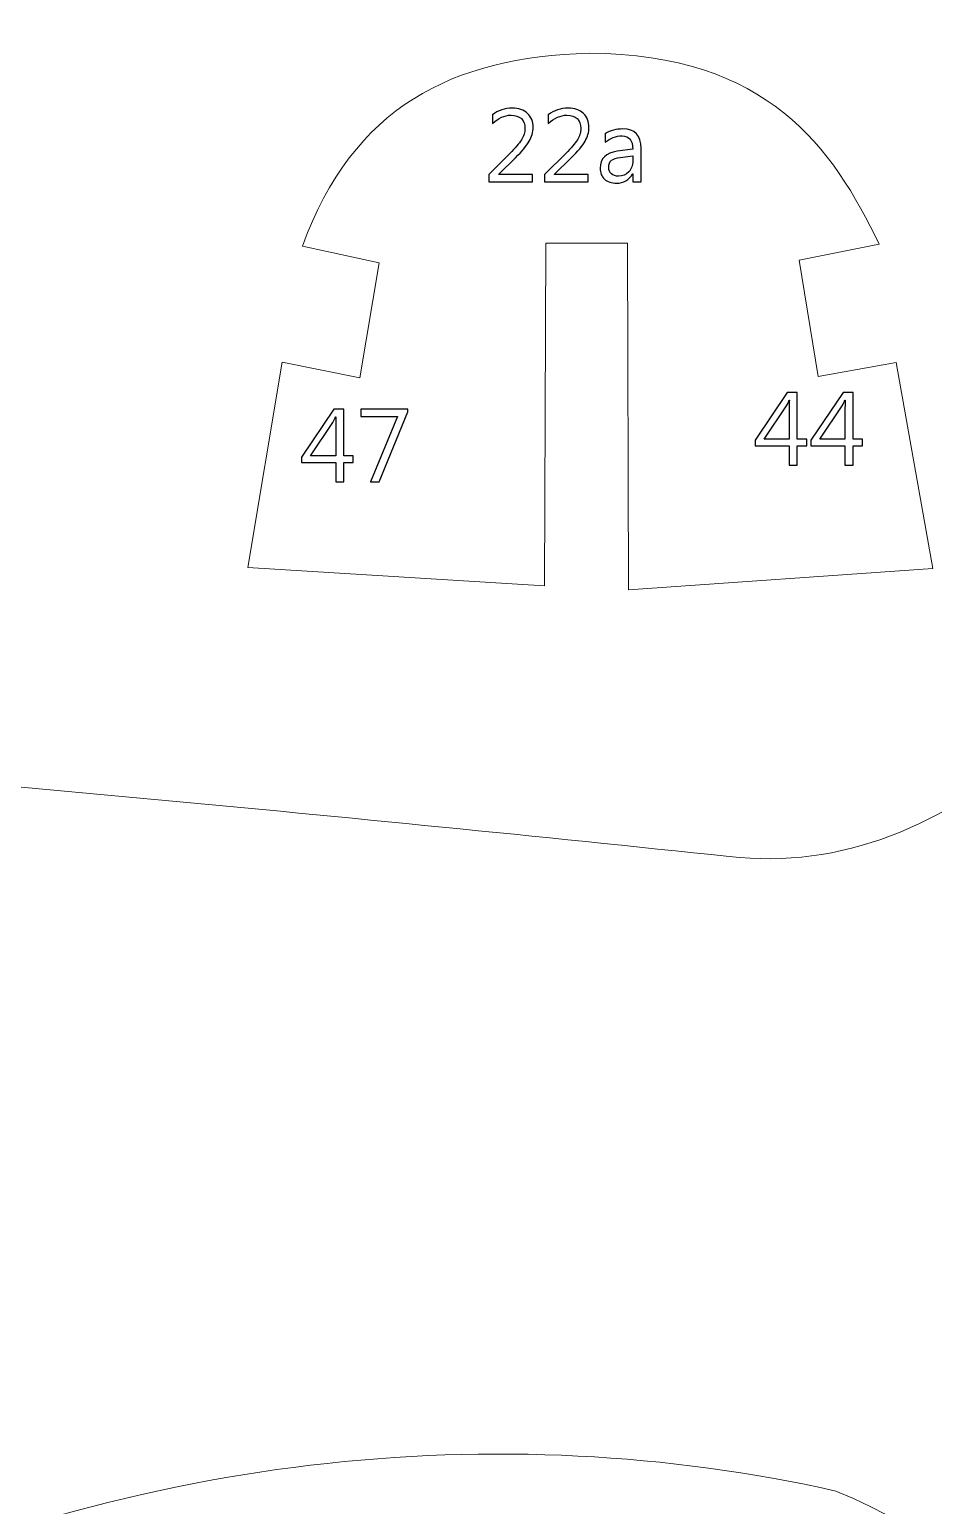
# Model space of a CAD drawing. Header units: centimetres. Extents: x -370 to 378, y -504 to 433.
# Drawn here: x -233.1 to -162.7, y 211 to 325.8 of the extents above; entities that cross this region are included whole.
import ezdxf

# ---------------------------------------------------------------- set-up
doc = ezdxf.new("R2010")
doc.units = ezdxf.units.CM
doc.header["$MEASUREMENT"] = 0
doc.layers.add('Camada 1', color=7, linetype='Continuous')
doc.layers.add('Camada 2', color=20, linetype='Continuous')

msp = doc.modelspace()

# ---------------------------------------------------------------- linework, layer by layer
at = {"layer": 'Camada 1', "lineweight": 9}
for points, knots in [([(216.72, 265.25), (216.72, 265.25), (230.12, 265.32), (230.12, 265.32), (230.12, 265.32), (230.12, 265.32), (230.1, 244.77), (230.1, 244.77), (230.1, 244.77), (230.1, 244.77), (236.36, 244.77), (236.36, 244.77), (236.36, 244.77), (236.36, 244.77), (236.37, 265.18), (236.37, 265.18), (236.37, 265.18), (236.37, 265.18), (256.21, 265.18), (256.21, 265.18), (256.21, 265.18), (256.21, 265.18), (256.21, 244.77), (256.21, 244.77), (256.21, 244.77), (256.21, 244.77), (262.44, 244.77), (262.44, 244.77), (262.44, 244.77), (262.44, 244.77), (262.45, 265.21), (262.45, 265.21), (262.45, 265.21), (262.45, 265.21), (282.35, 265.2), (282.35, 265.2), (282.35, 265.2), (282.35, 265.2), (282.3, 244.78), (282.3, 244.78), (282.3, 244.78), (282.3, 244.78), (288.63, 244.77), (288.63, 244.77), (288.63, 244.77), (288.63, 244.77), (288.65, 265.26), (288.65, 265.26), (288.65, 265.26), (288.65, 265.26), (308.48, 265.28), (308.48, 265.28), (308.48, 265.28), (308.48, 265.28), (308.48, 244.77), (308.48, 244.77), (308.48, 244.77), (308.48, 244.77), (314.69, 244.77), (314.69, 244.77), (314.69, 244.77), (314.69, 244.77), (314.79, 265.25), (314.79, 265.25), (314.79, 265.25), (314.79, 265.25), (334.83, 265.21), (334.83, 265.21), (334.83, 265.21), (334.83, 265.21), (334.89, 244.77), (334.89, 244.77), (334.89, 244.77), (334.89, 244.77), (341.06, 244.77), (341.06, 244.77), (341.06, 244.77), (341.06, 244.77), (341.09, 265.21), (341.09, 265.21), (341.09, 265.21), (341.09, 265.21), (366.92, 265.22), (366.92, 265.22), (366.92, 265.22), (366.92, 265.22), (366.97, 256.87), (366.97, 256.87), (366.97, 256.87), (366.97, 256.87), (360.75, 256.87), (360.75, 256.87), (360.75, 256.87), (360.75, 256.87), (360.75, 232.29), (360.75, 232.29), (360.75, 232.29), (360.75, 232.29), (366.96, 232.3), (366.96, 232.3), (366.96, 232.3), (366.96, 232.3), (366.96, 224.01), (366.96, 224.01), (366.96, 224.01), (366.96, 224.01), (210.2, 224.01), (210.2, 224.01), (210.2, 224.01), (210.2, 224.01), (210.19, 236.57), (210.19, 236.57), (210.19, 236.57), (210.19, 236.57), (189.14, 236.57), (189.14, 236.57), (189.14, 236.57), (185.92, 236.5), (184.44, 233.06), (184.41, 226.83), (184.41, 226.83), (184.67, 216.63), (178.68, 212.36), (173.82, 212.9), (173.82, 212.9), (173.82, 212.9), (176.7, 236.15), (176.7, 236.15), (176.7, 236.15), (176.7, 236.15), (170.54, 236.79), (170.54, 236.79), (170.54, 236.79), (170.54, 236.79), (168.49, 221.6), (168.49, 221.6), (168.49, 221.6), (168.49, 221.6), (4.29, 221.42), (4.29, 221.42), (4.29, 221.42), (4.29, 221.42), (4.29, 209.38), (4.29, 209.38), (4.29, 209.38), (4.29, 209.38), (-1.97, 209.37), (-1.97, 209.37), (-1.97, 209.37), (-1.97, 209.37), (-2.24, 168.07), (-2.24, 168.07), (-2.24, 168.07), (-2.24, 168.07), (-66.59, 160.86), (-66.59, 160.86), (-66.59, 160.86), (-66.59, 160.86), (-120.1, 160.89), (-120.1, 160.89), (-120.1, 160.89), (-122.91, 159.85), (-124.08, 157.5), (-123.29, 153.57), (-123.29, 153.57), (-123.29, 153.57), (-121.42, 147.7), (-121.42, 147.7), (-121.42, 147.7), (-119.66, 142.22), (-119.16, 139.07), (-123.56, 137.25), (-123.56, 137.25), (-123.56, 137.25), (-131.46, 134.3), (-131.46, 134.3), (-131.46, 134.3), (-142.33, 129.37), (-143.93, 118.84), (-139.19, 104.49), (-139.19, 104.49), (-136.72, 96.59), (-139.7, 91.08), (-144.31, 92.77), (-144.31, 92.77), (-144.31, 92.77), (-196.02, 110.18), (-196.02, 110.18), (-196.02, 110.18), (-194.83, 114.68), (-193.39, 119.17), (-191.72, 123.67), (-191.72, 123.67), (-191.72, 123.67), (-176.99, 117.36), (-176.99, 117.36), (-176.99, 117.36), (-176.99, 117.36), (-174.94, 123.3), (-174.94, 123.3), (-174.94, 123.3), (-174.94, 123.3), (-189.72, 129.6), (-189.72, 129.6), (-189.72, 129.6), (-187.47, 134.47), (-185.1, 139.22), (-182.61, 143.84), (-182.61, 143.84), (-182.61, 143.84), (-167.89, 135.79), (-167.89, 135.79), (-167.89, 135.79), (-167.89, 135.79), (-164.64, 141.09), (-164.64, 141.09), (-164.64, 141.09), (-164.64, 141.09), (-179.18, 149.21), (-179.18, 149.21), (-179.18, 149.21), (-176.8, 153.4), (-174.32, 157.38), (-171.69, 161.08), (-171.69, 161.08), (-171.69, 161.08), (-158.22, 152.02), (-158.22, 152.02), (-158.22, 152.02), (-158.22, 152.02), (-154.85, 157.14), (-154.85, 157.14), (-154.85, 157.14), (-154.85, 157.14), (-168.14, 166.2), (-168.14, 166.2), (-168.14, 166.2), (-165.27, 169.95), (-162.56, 173.78), (-160.03, 177.69), (-160.03, 177.69), (-160.03, 177.69), (-146.12, 169.01), (-146.12, 169.01), (-146.12, 169.01), (-146.12, 169.01), (-143.44, 174.44), (-143.44, 174.44), (-143.44, 174.44), (-143.44, 174.44), (-157.04, 183.25), (-157.04, 183.25), (-157.04, 183.25), (-151.69, 195.77), (-155.4, 206.05), (-170.3, 212.16), (-170.3, 212.16), (-196.33, 218.03), (-225.84, 215.09), (-252.77, 201.8), (-252.77, 201.8), (-272.12, 191.19), (-291.08, 177.8), (-311.37, 166), (-311.37, 166), (-321.66, 159.34), (-331.85, 153.37), (-342.74, 148.57), (-342.74, 148.57), (-346.86, 147.22), (-349.73, 146.71), (-351.28, 147.57), (-351.28, 147.57), (-360.97, 156.27), (-365.92, 177.16), (-365.13, 212.75), (-365.13, 212.75), (-363.04, 242.96), (-358.03, 262.69), (-349.49, 269.76), (-349.49, 269.76), (-341.69, 272.71), (-312.34, 273.16), (-268.24, 269.82), (-268.24, 269.82), (-238.22, 267.47), (-208.36, 264.64), (-178.6, 261.52), (-178.6, 261.52), (-161.15, 259.51), (-146.66, 274.84), (-133.66, 298.46), (-133.66, 298.46), (-137.93, 299.19), (-140.95, 302.51), (-141.33, 309.22), (-141.33, 309.22), (-141.25, 317.16), (-137.79, 321.12), (-131.21, 321.7), (-131.21, 321.7), (-128.46, 321.72), (-125.72, 321.69), (-122.98, 321.38), (-122.98, 321.38), (-119.25, 320.93), (-117.52, 322.57), (-117.64, 327.13), (-117.64, 327.13), (-117.64, 327.13), (-117.58, 336.15), (-117.58, 336.15), (-117.58, 336.15), (-117.58, 336.15), (-110.78, 336.15), (-110.78, 336.15), (-110.78, 336.15), (-110.78, 336.15), (-110.77, 349.14), (-110.77, 349.14), (-110.77, 349.14), (-110.77, 349.14), (-99.34, 349.13), (-99.34, 349.13), (-99.34, 349.13), (-99.34, 349.13), (-88.15, 362.88), (-88.15, 362.88), (-88.15, 362.88), (-88.15, 362.88), (-34.12, 362.87), (-34.12, 362.87), (-34.12, 362.87), (-34.12, 362.87), (-34.11, 340.51), (-34.11, 340.51), (-34.11, 340.51), (-34.11, 340.51), (-27.6, 340.51), (-27.6, 340.51), (-27.6, 340.51), (-27.6, 340.51), (-27.69, 325.72), (-27.69, 325.72), (-27.69, 325.72), (-27.87, 322.53), (-30.05, 321.13), (-33.36, 320.6), (-33.36, 320.6), (-33.36, 320.6), (-44.15, 320.59), (-44.15, 320.59), (-44.15, 320.59), (-44.15, 320.59), (-44.15, 311.19), (-44.15, 311.19), (-44.15, 311.19), (-44.15, 311.19), (-32.85, 311.19), (-32.85, 311.19), (-32.85, 311.19), (-18.57, 310.63), (-10.26, 308.44), (-6.27, 303.59), (-6.27, 303.59), (-3.71, 300.56), (-2.15, 297.2), (-2.03, 293.35), (-2.03, 293.35), (-2.03, 293.35), (-1.9, 274.86), (-1.9, 274.86), (-1.9, 274.86), (-1.9, 274.86), (4.41, 274.86), (4.41, 274.86), (4.41, 274.86), (4.41, 274.86), (4.43, 260.31), (4.43, 260.31), (4.43, 260.31), (4.43, 260.31), (175.04, 260.3), (175.04, 260.3), (175.04, 260.3), (175.04, 260.3), (175.02, 268.36), (175.02, 268.36), (175.02, 268.36), (179.18, 281.41), (183.27, 295.03), (187.51, 307.5), (187.51, 307.5), (189.37, 313.03), (192.54, 316.08), (197.01, 315.93), (197.01, 315.93), (202.87, 315.37), (206.19, 311.72), (207.98, 306.1), (207.98, 306.1), (211.36, 293.08), (213.79, 278.85), (216.72, 265.25)], [0, 0, 0, 0, 0.009804, 0.009804, 0.009804, 0.009804, 0.019608, 0.019608, 0.019608, 0.019608, 0.029412, 0.029412, 0.029412, 0.029412, 0.039216, 0.039216, 0.039216, 0.039216, 0.04902, 0.04902, 0.04902, 0.04902, 0.058824, 0.058824, 0.058824, 0.058824, 0.068627, 0.068627, 0.068627, 0.068627, 0.078431, 0.078431, 0.078431, 0.078431, 0.088235, 0.088235, 0.088235, 0.088235, 0.098039, 0.098039, 0.098039, 0.098039, 0.107843, 0.107843, 0.107843, 0.107843, 0.117647, 0.117647, 0.117647, 0.117647, 0.127451, 0.127451, 0.127451, 0.127451, 0.137255, 0.137255, 0.137255, 0.137255, 0.147059, 0.147059, 0.147059, 0.147059, 0.156863, 0.156863, 0.156863, 0.156863, 0.166667, 0.166667, 0.166667, 0.166667, 0.176471, 0.176471, 0.176471, 0.176471, 0.186275, 0.186275, 0.186275, 0.186275, 0.196078, 0.196078, 0.196078, 0.196078, 0.205882, 0.205882, 0.205882, 0.205882, 0.215686, 0.215686, 0.215686, 0.215686, 0.22549, 0.22549, 0.22549, 0.22549, 0.235294, 0.235294, 0.235294, 0.235294, 0.245098, 0.245098, 0.245098, 0.245098, 0.254902, 0.254902, 0.254902, 0.254902, 0.264706, 0.264706, 0.264706, 0.264706, 0.27451, 0.27451, 0.27451, 0.27451, 0.284314, 0.284314, 0.284314, 0.284314, 0.294118, 0.294118, 0.294118, 0.294118, 0.303922, 0.303922, 0.303922, 0.303922, 0.313725, 0.313725, 0.313725, 0.313726, 0.323529, 0.323529, 0.323529, 0.323529, 0.333333, 0.333333, 0.333333, 0.333333, 0.343137, 0.343137, 0.343137, 0.343137, 0.352941, 0.352941, 0.352941, 0.352941, 0.362745, 0.362745, 0.362745, 0.362745, 0.372549, 0.372549, 0.372549, 0.372549, 0.382353, 0.382353, 0.382353, 0.382353, 0.392157, 0.392157, 0.392157, 0.392157, 0.401961, 0.401961, 0.401961, 0.401961, 0.411765, 0.411765, 0.411765, 0.411765, 0.421569, 0.421569, 0.421569, 0.421569, 0.431373, 0.431373, 0.431373, 0.431373, 0.441176, 0.441176, 0.441176, 0.441176, 0.45098, 0.45098, 0.45098, 0.45098, 0.460784, 0.460784, 0.460784, 0.460784, 0.470588, 0.470588, 0.470588, 0.470588, 0.480392, 0.480392, 0.480392, 0.480392, 0.490196, 0.490196, 0.490196, 0.490196, 0.5, 0.5, 0.5, 0.5, 0.509804, 0.509804, 0.509804, 0.509804, 0.519608, 0.519608, 0.519608, 0.519608, 0.529412, 0.529412, 0.529412, 0.529412, 0.539216, 0.539216, 0.539216, 0.539216, 0.54902, 0.54902, 0.54902, 0.54902, 0.558824, 0.558824, 0.558824, 0.558824, 0.568627, 0.568627, 0.568627, 0.568627, 0.578431, 0.578431, 0.578431, 0.578431, 0.588235, 0.588235, 0.588235, 0.588235, 0.598039, 0.598039, 0.598039, 0.598039, 0.607843, 0.607843, 0.607843, 0.607843, 0.617647, 0.617647, 0.617647, 0.617647, 0.627451, 0.627451, 0.627451, 0.627451, 0.637255, 0.637255, 0.637255, 0.637255, 0.647059, 0.647059, 0.647059, 0.647059, 0.656863, 0.656863, 0.656863, 0.656863, 0.666667, 0.666667, 0.666667, 0.666667, 0.676471, 0.676471, 0.676471, 0.676471, 0.686275, 0.686275, 0.686275, 0.686275, 0.696078, 0.696078, 0.696078, 0.696078, 0.705882, 0.705882, 0.705882, 0.705882, 0.715686, 0.715686, 0.715686, 0.715686, 0.72549, 0.72549, 0.72549, 0.72549, 0.735294, 0.735294, 0.735294, 0.735294, 0.745098, 0.745098, 0.745098, 0.745098, 0.754902, 0.754902, 0.754902, 0.754902, 0.764706, 0.764706, 0.764706, 0.764706, 0.77451, 0.77451, 0.77451, 0.77451, 0.784314, 0.784314, 0.784314, 0.784314, 0.794118, 0.794118, 0.794118, 0.794118, 0.803922, 0.803922, 0.803922, 0.803922, 0.813725, 0.813725, 0.813725, 0.813726, 0.823529, 0.823529, 0.823529, 0.823529, 0.833333, 0.833333, 0.833333, 0.833333, 0.843137, 0.843137, 0.843137, 0.843137, 0.852941, 0.852941, 0.852941, 0.852941, 0.862745, 0.862745, 0.862745, 0.862745, 0.872549, 0.872549, 0.872549, 0.872549, 0.882353, 0.882353, 0.882353, 0.882353, 0.892157, 0.892157, 0.892157, 0.892157, 0.901961, 0.901961, 0.901961, 0.901961, 0.911765, 0.911765, 0.911765, 0.911765, 0.921569, 0.921569, 0.921569, 0.921569, 0.931373, 0.931373, 0.931373, 0.931373, 0.941176, 0.941176, 0.941176, 0.941176, 0.95098, 0.95098, 0.95098, 0.95098, 0.960784, 0.960784, 0.960784, 0.960784, 0.970588, 0.970588, 0.970588, 0.970588, 0.980392, 0.980392, 0.980392, 0.980392, 1, 1, 1, 1]), ([(-211.82, 308.99), (-211.82, 308.99), (-205.84, 307.69), (-205.84, 307.69), (-205.84, 307.69), (-205.84, 307.69), (-207.36, 298.76), (-207.36, 298.76), (-207.36, 298.76), (-207.36, 298.76), (-213.39, 299.96), (-213.39, 299.96), (-213.39, 299.96), (-213.39, 299.96), (-216.08, 283.99), (-216.08, 283.99), (-216.08, 283.99), (-216.08, 283.99), (-192.99, 282.56), (-192.99, 282.56), (-192.99, 282.56), (-192.99, 282.56), (-192.88, 309.22), (-192.88, 309.22), (-192.88, 309.22), (-192.88, 309.22), (-186.51, 309.22), (-186.51, 309.22), (-186.51, 309.22), (-186.51, 309.22), (-186.45, 282.27), (-186.45, 282.27), (-186.45, 282.27), (-186.45, 282.27), (-162.76, 283.93), (-162.76, 283.93), (-162.76, 283.93), (-162.76, 283.93), (-165.61, 299.94), (-165.61, 299.94), (-165.61, 299.94), (-165.61, 299.94), (-171.68, 298.85), (-171.68, 298.85), (-171.68, 298.85), (-171.68, 298.85), (-173.16, 307.9), (-173.16, 307.9), (-173.16, 307.9), (-173.16, 307.9), (-166.93, 309.15), (-166.93, 309.15), (-166.93, 309.15), (-170.57, 316.68), (-175.57, 323.92), (-189.51, 324), (-189.51, 324), (-200.21, 323.7), (-207.87, 319.8), (-211.82, 308.99)], [0, 0, 0, 0, 0.0625, 0.0625, 0.0625, 0.0625, 0.125, 0.125, 0.125, 0.125, 0.1875, 0.1875, 0.1875, 0.1875, 0.25, 0.25, 0.25, 0.25, 0.3125, 0.3125, 0.3125, 0.3125, 0.375, 0.375, 0.375, 0.375, 0.4375, 0.4375, 0.4375, 0.4375, 0.5, 0.5, 0.5, 0.5, 0.5625, 0.5625, 0.5625, 0.5625, 0.625, 0.625, 0.625, 0.625, 0.6875, 0.6875, 0.6875, 0.6875, 0.75, 0.75, 0.75, 0.75, 0.8125, 0.8125, 0.8125, 0.8125, 0.875, 0.875, 0.875, 0.875, 1, 1, 1, 1])]:
    msp.add_open_spline(points, degree=3, knots=knots, dxfattribs=at)
at = {"layer": 'Camada 2'}
for points, knots in [([(-193.91, 313.99), (-193.91, 313.99), (-197.32, 313.99), (-197.32, 313.99), (-197.32, 313.99), (-197.32, 313.99), (-197.32, 314.56), (-197.32, 314.56), (-197.32, 314.56), (-197.32, 314.56), (-195.67, 316.21), (-195.67, 316.21), (-195.67, 316.21), (-195.25, 316.63), (-194.95, 316.98), (-194.77, 317.26), (-194.77, 317.26), (-194.59, 317.54), (-194.5, 317.84), (-194.5, 318.16), (-194.5, 318.16), (-194.5, 318.48), (-194.59, 318.73), (-194.78, 318.91), (-194.78, 318.91), (-194.97, 319.09), (-195.23, 319.18), (-195.58, 319.18), (-195.58, 319.18), (-196.08, 319.18), (-196.56, 318.96), (-197.02, 318.53), (-197.02, 318.53), (-197.02, 318.53), (-197.02, 319.21), (-197.02, 319.21), (-197.02, 319.21), (-196.58, 319.56), (-196.07, 319.73), (-195.49, 319.73), (-195.49, 319.73), (-194.98, 319.73), (-194.59, 319.59), (-194.3, 319.32), (-194.3, 319.32), (-194.01, 319.05), (-193.86, 318.68), (-193.86, 318.22), (-193.86, 318.22), (-193.86, 317.86), (-193.96, 317.5), (-194.16, 317.16), (-194.16, 317.16), (-194.36, 316.81), (-194.72, 316.38), (-195.24, 315.87), (-195.24, 315.87), (-195.24, 315.87), (-196.54, 314.58), (-196.54, 314.58), (-196.54, 314.58), (-196.54, 314.58), (-196.54, 314.57), (-196.54, 314.57), (-196.54, 314.57), (-196.54, 314.57), (-193.91, 314.57), (-193.91, 314.57), (-193.91, 314.57), (-193.91, 314.57), (-193.91, 313.99), (-193.91, 313.99)], [0, 0, 0, 0, 0.052632, 0.052632, 0.052632, 0.052632, 0.105263, 0.105263, 0.105263, 0.105263, 0.157895, 0.157895, 0.157895, 0.157895, 0.210526, 0.210526, 0.210526, 0.210526, 0.263158, 0.263158, 0.263158, 0.263158, 0.315789, 0.315789, 0.315789, 0.315789, 0.368421, 0.368421, 0.368421, 0.368421, 0.421053, 0.421053, 0.421053, 0.421053, 0.473684, 0.473684, 0.473684, 0.473684, 0.526316, 0.526316, 0.526316, 0.526316, 0.578947, 0.578947, 0.578947, 0.578947, 0.631579, 0.631579, 0.631579, 0.631579, 0.684211, 0.684211, 0.684211, 0.684211, 0.736842, 0.736842, 0.736842, 0.736842, 0.789474, 0.789474, 0.789474, 0.789474, 0.842105, 0.842105, 0.842105, 0.842105, 0.894737, 0.894737, 0.894737, 0.894737, 1, 1, 1, 1]), ([(-189.57, 313.99), (-189.57, 313.99), (-192.97, 313.99), (-192.97, 313.99), (-192.97, 313.99), (-192.97, 313.99), (-192.97, 314.56), (-192.97, 314.56), (-192.97, 314.56), (-192.97, 314.56), (-191.32, 316.21), (-191.32, 316.21), (-191.32, 316.21), (-190.9, 316.63), (-190.6, 316.98), (-190.42, 317.26), (-190.42, 317.26), (-190.24, 317.54), (-190.15, 317.84), (-190.15, 318.16), (-190.15, 318.16), (-190.15, 318.48), (-190.25, 318.73), (-190.43, 318.91), (-190.43, 318.91), (-190.62, 319.09), (-190.89, 319.18), (-191.23, 319.18), (-191.23, 319.18), (-191.73, 319.18), (-192.22, 318.96), (-192.68, 318.53), (-192.68, 318.53), (-192.68, 318.53), (-192.68, 319.21), (-192.68, 319.21), (-192.68, 319.21), (-192.24, 319.56), (-191.72, 319.73), (-191.14, 319.73), (-191.14, 319.73), (-190.64, 319.73), (-190.24, 319.59), (-189.95, 319.32), (-189.95, 319.32), (-189.66, 319.05), (-189.52, 318.68), (-189.52, 318.22), (-189.52, 318.22), (-189.52, 317.86), (-189.62, 317.5), (-189.82, 317.16), (-189.82, 317.16), (-190.02, 316.81), (-190.37, 316.38), (-190.89, 315.87), (-190.89, 315.87), (-190.89, 315.87), (-192.19, 314.58), (-192.19, 314.58), (-192.19, 314.58), (-192.19, 314.58), (-192.19, 314.57), (-192.19, 314.57), (-192.19, 314.57), (-192.19, 314.57), (-189.57, 314.57), (-189.57, 314.57), (-189.57, 314.57), (-189.57, 314.57), (-189.57, 313.99), (-189.57, 313.99)], [0, 0, 0, 0, 0.052632, 0.052632, 0.052632, 0.052632, 0.105263, 0.105263, 0.105263, 0.105263, 0.157895, 0.157895, 0.157895, 0.157895, 0.210526, 0.210526, 0.210526, 0.210526, 0.263158, 0.263158, 0.263158, 0.263158, 0.315789, 0.315789, 0.315789, 0.315789, 0.368421, 0.368421, 0.368421, 0.368421, 0.421053, 0.421053, 0.421053, 0.421053, 0.473684, 0.473684, 0.473684, 0.473684, 0.526316, 0.526316, 0.526316, 0.526316, 0.578947, 0.578947, 0.578947, 0.578947, 0.631579, 0.631579, 0.631579, 0.631579, 0.684211, 0.684211, 0.684211, 0.684211, 0.736842, 0.736842, 0.736842, 0.736842, 0.789474, 0.789474, 0.789474, 0.789474, 0.842105, 0.842105, 0.842105, 0.842105, 0.894737, 0.894737, 0.894737, 0.894737, 1, 1, 1, 1]), ([(-185.46, 313.99), (-185.46, 313.99), (-186.11, 313.99), (-186.11, 313.99), (-186.11, 313.99), (-186.11, 313.99), (-186.11, 314.62), (-186.11, 314.62), (-186.11, 314.62), (-186.11, 314.62), (-186.12, 314.62), (-186.12, 314.62), (-186.12, 314.62), (-186.4, 314.13), (-186.81, 313.89), (-187.36, 313.89), (-187.36, 313.89), (-187.76, 313.89), (-188.08, 314), (-188.31, 314.21), (-188.31, 314.21), (-188.53, 314.42), (-188.65, 314.7), (-188.65, 315.06), (-188.65, 315.06), (-188.65, 315.81), (-188.2, 316.25), (-187.32, 316.37), (-187.32, 316.37), (-187.32, 316.37), (-186.11, 316.54), (-186.11, 316.54), (-186.11, 316.54), (-186.11, 317.23), (-186.38, 317.57), (-186.94, 317.57), (-186.94, 317.57), (-187.42, 317.57), (-187.86, 317.41), (-188.25, 317.07), (-188.25, 317.07), (-188.25, 317.07), (-188.25, 317.74), (-188.25, 317.74), (-188.25, 317.74), (-187.85, 317.99), (-187.4, 318.11), (-186.88, 318.11), (-186.88, 318.11), (-185.93, 318.11), (-185.46, 317.61), (-185.46, 316.61), (-185.46, 316.61), (-185.46, 316.61), (-185.46, 313.99), (-185.46, 313.99)], [0, 0, 0, 0, 0.066667, 0.066667, 0.066667, 0.066667, 0.133333, 0.133333, 0.133333, 0.133333, 0.2, 0.2, 0.2, 0.2, 0.266667, 0.266667, 0.266667, 0.266667, 0.333333, 0.333333, 0.333333, 0.333333, 0.4, 0.4, 0.4, 0.4, 0.466667, 0.466667, 0.466667, 0.466667, 0.533333, 0.533333, 0.533333, 0.533333, 0.6, 0.6, 0.6, 0.6, 0.666667, 0.666667, 0.666667, 0.666667, 0.733333, 0.733333, 0.733333, 0.733333, 0.8, 0.8, 0.8, 0.8, 0.866667, 0.866667, 0.866667, 0.866667, 1, 1, 1, 1]), ([(-186.11, 316.03), (-186.11, 316.03), (-187.08, 315.89), (-187.08, 315.89), (-187.08, 315.89), (-187.38, 315.85), (-187.6, 315.77), (-187.76, 315.67), (-187.76, 315.67), (-187.91, 315.56), (-187.98, 315.37), (-187.98, 315.1), (-187.98, 315.1), (-187.98, 314.9), (-187.91, 314.74), (-187.77, 314.62), (-187.77, 314.62), (-187.63, 314.49), (-187.45, 314.43), (-187.21, 314.43), (-187.21, 314.43), (-186.89, 314.43), (-186.63, 314.54), (-186.42, 314.77), (-186.42, 314.77), (-186.21, 314.99), (-186.11, 315.28), (-186.11, 315.62), (-186.11, 315.62), (-186.11, 315.62), (-186.11, 316.03), (-186.11, 316.03)], [0, 0, 0, 0, 0.111111, 0.111111, 0.111111, 0.111111, 0.222222, 0.222222, 0.222222, 0.222222, 0.333333, 0.333333, 0.333333, 0.333333, 0.444444, 0.444444, 0.444444, 0.444444, 0.555556, 0.555556, 0.555556, 0.555556, 0.666667, 0.666667, 0.666667, 0.666667, 0.777778, 0.777778, 0.777778, 0.777778, 1, 1, 1, 1]), ([(-172.57, 293.46), (-172.57, 293.46), (-173.3, 293.46), (-173.3, 293.46), (-173.3, 293.46), (-173.3, 293.46), (-173.3, 291.96), (-173.3, 291.96), (-173.3, 291.96), (-173.3, 291.96), (-173.93, 291.96), (-173.93, 291.96), (-173.93, 291.96), (-173.93, 291.96), (-173.93, 293.46), (-173.93, 293.46), (-173.93, 293.46), (-173.93, 293.46), (-176.59, 293.46), (-176.59, 293.46), (-176.59, 293.46), (-176.59, 293.46), (-176.59, 293.89), (-176.59, 293.89), (-176.59, 293.89), (-176.59, 293.89), (-174.08, 297.61), (-174.08, 297.61), (-174.08, 297.61), (-174.08, 297.61), (-173.3, 297.61), (-173.3, 297.61), (-173.3, 297.61), (-173.3, 297.61), (-173.3, 293.99), (-173.3, 293.99), (-173.3, 293.99), (-173.3, 293.99), (-172.57, 293.99), (-172.57, 293.99), (-172.57, 293.99), (-172.57, 293.99), (-172.57, 293.46), (-172.57, 293.46)], [0, 0, 0, 0, 0.083333, 0.083333, 0.083333, 0.083333, 0.166667, 0.166667, 0.166667, 0.166667, 0.25, 0.25, 0.25, 0.25, 0.333333, 0.333333, 0.333333, 0.333333, 0.416667, 0.416667, 0.416667, 0.416667, 0.5, 0.5, 0.5, 0.5, 0.583333, 0.583333, 0.583333, 0.583333, 0.666667, 0.666667, 0.666667, 0.666667, 0.75, 0.75, 0.75, 0.75, 0.833333, 0.833333, 0.833333, 0.833333, 1, 1, 1, 1]), ([(-168.22, 293.46), (-168.22, 293.46), (-168.95, 293.46), (-168.95, 293.46), (-168.95, 293.46), (-168.95, 293.46), (-168.95, 291.96), (-168.95, 291.96), (-168.95, 291.96), (-168.95, 291.96), (-169.59, 291.96), (-169.59, 291.96), (-169.59, 291.96), (-169.59, 291.96), (-169.59, 293.46), (-169.59, 293.46), (-169.59, 293.46), (-169.59, 293.46), (-172.24, 293.46), (-172.24, 293.46), (-172.24, 293.46), (-172.24, 293.46), (-172.24, 293.89), (-172.24, 293.89), (-172.24, 293.89), (-172.24, 293.89), (-169.73, 297.61), (-169.73, 297.61), (-169.73, 297.61), (-169.73, 297.61), (-168.95, 297.61), (-168.95, 297.61), (-168.95, 297.61), (-168.95, 297.61), (-168.95, 293.99), (-168.95, 293.99), (-168.95, 293.99), (-168.95, 293.99), (-168.22, 293.99), (-168.22, 293.99), (-168.22, 293.99), (-168.22, 293.99), (-168.22, 293.46), (-168.22, 293.46)], [0, 0, 0, 0, 0.083333, 0.083333, 0.083333, 0.083333, 0.166667, 0.166667, 0.166667, 0.166667, 0.25, 0.25, 0.25, 0.25, 0.333333, 0.333333, 0.333333, 0.333333, 0.416667, 0.416667, 0.416667, 0.416667, 0.5, 0.5, 0.5, 0.5, 0.583333, 0.583333, 0.583333, 0.583333, 0.666667, 0.666667, 0.666667, 0.666667, 0.75, 0.75, 0.75, 0.75, 0.833333, 0.833333, 0.833333, 0.833333, 1, 1, 1, 1]), ([(-207.87, 292.17), (-207.87, 292.17), (-208.6, 292.17), (-208.6, 292.17), (-208.6, 292.17), (-208.6, 292.17), (-208.6, 290.67), (-208.6, 290.67), (-208.6, 290.67), (-208.6, 290.67), (-209.23, 290.67), (-209.23, 290.67), (-209.23, 290.67), (-209.23, 290.67), (-209.23, 292.17), (-209.23, 292.17), (-209.23, 292.17), (-209.23, 292.17), (-211.89, 292.17), (-211.89, 292.17), (-211.89, 292.17), (-211.89, 292.17), (-211.89, 292.59), (-211.89, 292.59), (-211.89, 292.59), (-211.89, 292.59), (-209.38, 296.31), (-209.38, 296.31), (-209.38, 296.31), (-209.38, 296.31), (-208.6, 296.31), (-208.6, 296.31), (-208.6, 296.31), (-208.6, 296.31), (-208.6, 292.69), (-208.6, 292.69), (-208.6, 292.69), (-208.6, 292.69), (-207.87, 292.69), (-207.87, 292.69), (-207.87, 292.69), (-207.87, 292.69), (-207.87, 292.17), (-207.87, 292.17)], [0, 0, 0, 0, 0.083333, 0.083333, 0.083333, 0.083333, 0.166667, 0.166667, 0.166667, 0.166667, 0.25, 0.25, 0.25, 0.25, 0.333333, 0.333333, 0.333333, 0.333333, 0.416667, 0.416667, 0.416667, 0.416667, 0.5, 0.5, 0.5, 0.5, 0.583333, 0.583333, 0.583333, 0.583333, 0.666667, 0.666667, 0.666667, 0.666667, 0.75, 0.75, 0.75, 0.75, 0.833333, 0.833333, 0.833333, 0.833333, 1, 1, 1, 1]), ([(-203.62, 296.11), (-203.62, 296.11), (-205.85, 290.67), (-205.85, 290.67), (-205.85, 290.67), (-205.85, 290.67), (-206.52, 290.67), (-206.52, 290.67), (-206.52, 290.67), (-206.52, 290.67), (-204.41, 295.73), (-204.41, 295.73), (-204.41, 295.73), (-204.41, 295.73), (-207.26, 295.73), (-207.26, 295.73), (-207.26, 295.73), (-207.26, 295.73), (-207.26, 296.31), (-207.26, 296.31), (-207.26, 296.31), (-207.26, 296.31), (-203.62, 296.31), (-203.62, 296.31), (-203.62, 296.31), (-203.62, 296.31), (-203.62, 296.11), (-203.62, 296.11)], [0, 0, 0, 0, 0.125, 0.125, 0.125, 0.125, 0.25, 0.25, 0.25, 0.25, 0.375, 0.375, 0.375, 0.375, 0.5, 0.5, 0.5, 0.5, 0.625, 0.625, 0.625, 0.625, 0.75, 0.75, 0.75, 0.75, 1, 1, 1, 1]), ([(-173.93, 293.99), (-173.93, 293.99), (-173.93, 296.43), (-173.93, 296.43), (-173.93, 296.43), (-173.93, 296.6), (-173.93, 296.8), (-173.92, 297.01), (-173.92, 297.01), (-173.92, 297.01), (-173.93, 297.01), (-173.93, 297.01), (-173.93, 297.01), (-173.97, 296.92), (-174.04, 296.77), (-174.15, 296.58), (-174.15, 296.58), (-174.15, 296.58), (-175.89, 293.99), (-175.89, 293.99), (-175.89, 293.99), (-175.89, 293.99), (-173.93, 293.99), (-173.93, 293.99)], [0, 0, 0, 0, 0.142857, 0.142857, 0.142857, 0.142857, 0.285714, 0.285714, 0.285714, 0.285714, 0.428571, 0.428571, 0.428571, 0.428571, 0.571429, 0.571429, 0.571429, 0.571429, 0.714286, 0.714286, 0.714286, 0.714286, 1, 1, 1, 1]), ([(-169.59, 293.99), (-169.59, 293.99), (-169.59, 296.43), (-169.59, 296.43), (-169.59, 296.43), (-169.59, 296.6), (-169.58, 296.8), (-169.57, 297.01), (-169.57, 297.01), (-169.57, 297.01), (-169.59, 297.01), (-169.59, 297.01), (-169.59, 297.01), (-169.62, 296.92), (-169.7, 296.77), (-169.8, 296.58), (-169.8, 296.58), (-169.8, 296.58), (-171.54, 293.99), (-171.54, 293.99), (-171.54, 293.99), (-171.54, 293.99), (-169.59, 293.99), (-169.59, 293.99)], [0, 0, 0, 0, 0.142857, 0.142857, 0.142857, 0.142857, 0.285714, 0.285714, 0.285714, 0.285714, 0.428571, 0.428571, 0.428571, 0.428571, 0.571429, 0.571429, 0.571429, 0.571429, 0.714286, 0.714286, 0.714286, 0.714286, 1, 1, 1, 1]), ([(-209.23, 292.69), (-209.23, 292.69), (-209.23, 295.13), (-209.23, 295.13), (-209.23, 295.13), (-209.23, 295.31), (-209.23, 295.5), (-209.22, 295.72), (-209.22, 295.72), (-209.22, 295.72), (-209.23, 295.72), (-209.23, 295.72), (-209.23, 295.72), (-209.27, 295.62), (-209.34, 295.48), (-209.45, 295.28), (-209.45, 295.28), (-209.45, 295.28), (-211.19, 292.69), (-211.19, 292.69), (-211.19, 292.69), (-211.19, 292.69), (-209.23, 292.69), (-209.23, 292.69)], [0, 0, 0, 0, 0.142857, 0.142857, 0.142857, 0.142857, 0.285714, 0.285714, 0.285714, 0.285714, 0.428571, 0.428571, 0.428571, 0.428571, 0.571429, 0.571429, 0.571429, 0.571429, 0.714286, 0.714286, 0.714286, 0.714286, 1, 1, 1, 1])]:
    msp.add_open_spline(points, degree=3, knots=knots, dxfattribs=at)
at = {"layer": 'Camada 2', "lineweight": 9}
for points, knots in [([(-193.91, 313.99), (-193.91, 313.99), (-197.32, 313.99), (-197.32, 313.99), (-197.32, 313.99), (-197.32, 313.99), (-197.32, 314.56), (-197.32, 314.56), (-197.32, 314.56), (-197.32, 314.56), (-195.67, 316.21), (-195.67, 316.21), (-195.67, 316.21), (-195.25, 316.63), (-194.95, 316.98), (-194.77, 317.26), (-194.77, 317.26), (-194.59, 317.54), (-194.5, 317.84), (-194.5, 318.16), (-194.5, 318.16), (-194.5, 318.48), (-194.59, 318.73), (-194.78, 318.91), (-194.78, 318.91), (-194.97, 319.09), (-195.23, 319.18), (-195.58, 319.18), (-195.58, 319.18), (-196.08, 319.18), (-196.56, 318.96), (-197.02, 318.53), (-197.02, 318.53), (-197.02, 318.53), (-197.02, 319.21), (-197.02, 319.21), (-197.02, 319.21), (-196.58, 319.56), (-196.07, 319.73), (-195.49, 319.73), (-195.49, 319.73), (-194.98, 319.73), (-194.59, 319.59), (-194.3, 319.32), (-194.3, 319.32), (-194.01, 319.05), (-193.86, 318.68), (-193.86, 318.22), (-193.86, 318.22), (-193.86, 317.86), (-193.96, 317.5), (-194.16, 317.16), (-194.16, 317.16), (-194.36, 316.81), (-194.72, 316.38), (-195.24, 315.87), (-195.24, 315.87), (-195.24, 315.87), (-196.54, 314.58), (-196.54, 314.58), (-196.54, 314.58), (-196.54, 314.58), (-196.54, 314.57), (-196.54, 314.57), (-196.54, 314.57), (-196.54, 314.57), (-193.91, 314.57), (-193.91, 314.57), (-193.91, 314.57), (-193.91, 314.57), (-193.91, 313.99), (-193.91, 313.99)], [0, 0, 0, 0, 0.052632, 0.052632, 0.052632, 0.052632, 0.105263, 0.105263, 0.105263, 0.105263, 0.157895, 0.157895, 0.157895, 0.157895, 0.210526, 0.210526, 0.210526, 0.210526, 0.263158, 0.263158, 0.263158, 0.263158, 0.315789, 0.315789, 0.315789, 0.315789, 0.368421, 0.368421, 0.368421, 0.368421, 0.421053, 0.421053, 0.421053, 0.421053, 0.473684, 0.473684, 0.473684, 0.473684, 0.526316, 0.526316, 0.526316, 0.526316, 0.578947, 0.578947, 0.578947, 0.578947, 0.631579, 0.631579, 0.631579, 0.631579, 0.684211, 0.684211, 0.684211, 0.684211, 0.736842, 0.736842, 0.736842, 0.736842, 0.789474, 0.789474, 0.789474, 0.789474, 0.842105, 0.842105, 0.842105, 0.842105, 0.894737, 0.894737, 0.894737, 0.894737, 1, 1, 1, 1]), ([(-189.57, 313.99), (-189.57, 313.99), (-192.97, 313.99), (-192.97, 313.99), (-192.97, 313.99), (-192.97, 313.99), (-192.97, 314.56), (-192.97, 314.56), (-192.97, 314.56), (-192.97, 314.56), (-191.32, 316.21), (-191.32, 316.21), (-191.32, 316.21), (-190.9, 316.63), (-190.6, 316.98), (-190.42, 317.26), (-190.42, 317.26), (-190.24, 317.54), (-190.15, 317.84), (-190.15, 318.16), (-190.15, 318.16), (-190.15, 318.48), (-190.25, 318.73), (-190.43, 318.91), (-190.43, 318.91), (-190.62, 319.09), (-190.89, 319.18), (-191.23, 319.18), (-191.23, 319.18), (-191.73, 319.18), (-192.22, 318.96), (-192.68, 318.53), (-192.68, 318.53), (-192.68, 318.53), (-192.68, 319.21), (-192.68, 319.21), (-192.68, 319.21), (-192.24, 319.56), (-191.72, 319.73), (-191.14, 319.73), (-191.14, 319.73), (-190.64, 319.73), (-190.24, 319.59), (-189.95, 319.32), (-189.95, 319.32), (-189.66, 319.05), (-189.52, 318.68), (-189.52, 318.22), (-189.52, 318.22), (-189.52, 317.86), (-189.62, 317.5), (-189.82, 317.16), (-189.82, 317.16), (-190.02, 316.81), (-190.37, 316.38), (-190.89, 315.87), (-190.89, 315.87), (-190.89, 315.87), (-192.19, 314.58), (-192.19, 314.58), (-192.19, 314.58), (-192.19, 314.58), (-192.19, 314.57), (-192.19, 314.57), (-192.19, 314.57), (-192.19, 314.57), (-189.57, 314.57), (-189.57, 314.57), (-189.57, 314.57), (-189.57, 314.57), (-189.57, 313.99), (-189.57, 313.99)], [0, 0, 0, 0, 0.052632, 0.052632, 0.052632, 0.052632, 0.105263, 0.105263, 0.105263, 0.105263, 0.157895, 0.157895, 0.157895, 0.157895, 0.210526, 0.210526, 0.210526, 0.210526, 0.263158, 0.263158, 0.263158, 0.263158, 0.315789, 0.315789, 0.315789, 0.315789, 0.368421, 0.368421, 0.368421, 0.368421, 0.421053, 0.421053, 0.421053, 0.421053, 0.473684, 0.473684, 0.473684, 0.473684, 0.526316, 0.526316, 0.526316, 0.526316, 0.578947, 0.578947, 0.578947, 0.578947, 0.631579, 0.631579, 0.631579, 0.631579, 0.684211, 0.684211, 0.684211, 0.684211, 0.736842, 0.736842, 0.736842, 0.736842, 0.789474, 0.789474, 0.789474, 0.789474, 0.842105, 0.842105, 0.842105, 0.842105, 0.894737, 0.894737, 0.894737, 0.894737, 1, 1, 1, 1]), ([(-185.46, 313.99), (-185.46, 313.99), (-186.11, 313.99), (-186.11, 313.99), (-186.11, 313.99), (-186.11, 313.99), (-186.11, 314.62), (-186.11, 314.62), (-186.11, 314.62), (-186.11, 314.62), (-186.12, 314.62), (-186.12, 314.62), (-186.12, 314.62), (-186.4, 314.13), (-186.81, 313.89), (-187.36, 313.89), (-187.36, 313.89), (-187.76, 313.89), (-188.08, 314), (-188.31, 314.21), (-188.31, 314.21), (-188.53, 314.42), (-188.65, 314.7), (-188.65, 315.06), (-188.65, 315.06), (-188.65, 315.81), (-188.2, 316.25), (-187.32, 316.37), (-187.32, 316.37), (-187.32, 316.37), (-186.11, 316.54), (-186.11, 316.54), (-186.11, 316.54), (-186.11, 317.23), (-186.38, 317.57), (-186.94, 317.57), (-186.94, 317.57), (-187.42, 317.57), (-187.86, 317.41), (-188.25, 317.07), (-188.25, 317.07), (-188.25, 317.07), (-188.25, 317.74), (-188.25, 317.74), (-188.25, 317.74), (-187.85, 317.99), (-187.4, 318.11), (-186.88, 318.11), (-186.88, 318.11), (-185.93, 318.11), (-185.46, 317.61), (-185.46, 316.61), (-185.46, 316.61), (-185.46, 316.61), (-185.46, 313.99), (-185.46, 313.99)], [0, 0, 0, 0, 0.066667, 0.066667, 0.066667, 0.066667, 0.133333, 0.133333, 0.133333, 0.133333, 0.2, 0.2, 0.2, 0.2, 0.266667, 0.266667, 0.266667, 0.266667, 0.333333, 0.333333, 0.333333, 0.333333, 0.4, 0.4, 0.4, 0.4, 0.466667, 0.466667, 0.466667, 0.466667, 0.533333, 0.533333, 0.533333, 0.533333, 0.6, 0.6, 0.6, 0.6, 0.666667, 0.666667, 0.666667, 0.666667, 0.733333, 0.733333, 0.733333, 0.733333, 0.8, 0.8, 0.8, 0.8, 0.866667, 0.866667, 0.866667, 0.866667, 1, 1, 1, 1]), ([(-186.11, 316.03), (-186.11, 316.03), (-187.08, 315.89), (-187.08, 315.89), (-187.08, 315.89), (-187.38, 315.85), (-187.6, 315.77), (-187.76, 315.67), (-187.76, 315.67), (-187.91, 315.56), (-187.98, 315.37), (-187.98, 315.1), (-187.98, 315.1), (-187.98, 314.9), (-187.91, 314.74), (-187.77, 314.62), (-187.77, 314.62), (-187.63, 314.49), (-187.45, 314.43), (-187.21, 314.43), (-187.21, 314.43), (-186.89, 314.43), (-186.63, 314.54), (-186.42, 314.77), (-186.42, 314.77), (-186.21, 314.99), (-186.11, 315.28), (-186.11, 315.62), (-186.11, 315.62), (-186.11, 315.62), (-186.11, 316.03), (-186.11, 316.03)], [0, 0, 0, 0, 0.111111, 0.111111, 0.111111, 0.111111, 0.222222, 0.222222, 0.222222, 0.222222, 0.333333, 0.333333, 0.333333, 0.333333, 0.444444, 0.444444, 0.444444, 0.444444, 0.555556, 0.555556, 0.555556, 0.555556, 0.666667, 0.666667, 0.666667, 0.666667, 0.777778, 0.777778, 0.777778, 0.777778, 1, 1, 1, 1]), ([(-172.57, 293.46), (-172.57, 293.46), (-173.3, 293.46), (-173.3, 293.46), (-173.3, 293.46), (-173.3, 293.46), (-173.3, 291.96), (-173.3, 291.96), (-173.3, 291.96), (-173.3, 291.96), (-173.93, 291.96), (-173.93, 291.96), (-173.93, 291.96), (-173.93, 291.96), (-173.93, 293.46), (-173.93, 293.46), (-173.93, 293.46), (-173.93, 293.46), (-176.59, 293.46), (-176.59, 293.46), (-176.59, 293.46), (-176.59, 293.46), (-176.59, 293.89), (-176.59, 293.89), (-176.59, 293.89), (-176.59, 293.89), (-174.08, 297.61), (-174.08, 297.61), (-174.08, 297.61), (-174.08, 297.61), (-173.3, 297.61), (-173.3, 297.61), (-173.3, 297.61), (-173.3, 297.61), (-173.3, 293.99), (-173.3, 293.99), (-173.3, 293.99), (-173.3, 293.99), (-172.57, 293.99), (-172.57, 293.99), (-172.57, 293.99), (-172.57, 293.99), (-172.57, 293.46), (-172.57, 293.46)], [0, 0, 0, 0, 0.083333, 0.083333, 0.083333, 0.083333, 0.166667, 0.166667, 0.166667, 0.166667, 0.25, 0.25, 0.25, 0.25, 0.333333, 0.333333, 0.333333, 0.333333, 0.416667, 0.416667, 0.416667, 0.416667, 0.5, 0.5, 0.5, 0.5, 0.583333, 0.583333, 0.583333, 0.583333, 0.666667, 0.666667, 0.666667, 0.666667, 0.75, 0.75, 0.75, 0.75, 0.833333, 0.833333, 0.833333, 0.833333, 1, 1, 1, 1]), ([(-168.22, 293.46), (-168.22, 293.46), (-168.95, 293.46), (-168.95, 293.46), (-168.95, 293.46), (-168.95, 293.46), (-168.95, 291.96), (-168.95, 291.96), (-168.95, 291.96), (-168.95, 291.96), (-169.59, 291.96), (-169.59, 291.96), (-169.59, 291.96), (-169.59, 291.96), (-169.59, 293.46), (-169.59, 293.46), (-169.59, 293.46), (-169.59, 293.46), (-172.24, 293.46), (-172.24, 293.46), (-172.24, 293.46), (-172.24, 293.46), (-172.24, 293.89), (-172.24, 293.89), (-172.24, 293.89), (-172.24, 293.89), (-169.73, 297.61), (-169.73, 297.61), (-169.73, 297.61), (-169.73, 297.61), (-168.95, 297.61), (-168.95, 297.61), (-168.95, 297.61), (-168.95, 297.61), (-168.95, 293.99), (-168.95, 293.99), (-168.95, 293.99), (-168.95, 293.99), (-168.22, 293.99), (-168.22, 293.99), (-168.22, 293.99), (-168.22, 293.99), (-168.22, 293.46), (-168.22, 293.46)], [0, 0, 0, 0, 0.083333, 0.083333, 0.083333, 0.083333, 0.166667, 0.166667, 0.166667, 0.166667, 0.25, 0.25, 0.25, 0.25, 0.333333, 0.333333, 0.333333, 0.333333, 0.416667, 0.416667, 0.416667, 0.416667, 0.5, 0.5, 0.5, 0.5, 0.583333, 0.583333, 0.583333, 0.583333, 0.666667, 0.666667, 0.666667, 0.666667, 0.75, 0.75, 0.75, 0.75, 0.833333, 0.833333, 0.833333, 0.833333, 1, 1, 1, 1]), ([(-207.87, 292.17), (-207.87, 292.17), (-208.6, 292.17), (-208.6, 292.17), (-208.6, 292.17), (-208.6, 292.17), (-208.6, 290.67), (-208.6, 290.67), (-208.6, 290.67), (-208.6, 290.67), (-209.23, 290.67), (-209.23, 290.67), (-209.23, 290.67), (-209.23, 290.67), (-209.23, 292.17), (-209.23, 292.17), (-209.23, 292.17), (-209.23, 292.17), (-211.89, 292.17), (-211.89, 292.17), (-211.89, 292.17), (-211.89, 292.17), (-211.89, 292.59), (-211.89, 292.59), (-211.89, 292.59), (-211.89, 292.59), (-209.38, 296.31), (-209.38, 296.31), (-209.38, 296.31), (-209.38, 296.31), (-208.6, 296.31), (-208.6, 296.31), (-208.6, 296.31), (-208.6, 296.31), (-208.6, 292.69), (-208.6, 292.69), (-208.6, 292.69), (-208.6, 292.69), (-207.87, 292.69), (-207.87, 292.69), (-207.87, 292.69), (-207.87, 292.69), (-207.87, 292.17), (-207.87, 292.17)], [0, 0, 0, 0, 0.083333, 0.083333, 0.083333, 0.083333, 0.166667, 0.166667, 0.166667, 0.166667, 0.25, 0.25, 0.25, 0.25, 0.333333, 0.333333, 0.333333, 0.333333, 0.416667, 0.416667, 0.416667, 0.416667, 0.5, 0.5, 0.5, 0.5, 0.583333, 0.583333, 0.583333, 0.583333, 0.666667, 0.666667, 0.666667, 0.666667, 0.75, 0.75, 0.75, 0.75, 0.833333, 0.833333, 0.833333, 0.833333, 1, 1, 1, 1]), ([(-203.62, 296.11), (-203.62, 296.11), (-205.85, 290.67), (-205.85, 290.67), (-205.85, 290.67), (-205.85, 290.67), (-206.52, 290.67), (-206.52, 290.67), (-206.52, 290.67), (-206.52, 290.67), (-204.41, 295.73), (-204.41, 295.73), (-204.41, 295.73), (-204.41, 295.73), (-207.26, 295.73), (-207.26, 295.73), (-207.26, 295.73), (-207.26, 295.73), (-207.26, 296.31), (-207.26, 296.31), (-207.26, 296.31), (-207.26, 296.31), (-203.62, 296.31), (-203.62, 296.31), (-203.62, 296.31), (-203.62, 296.31), (-203.62, 296.11), (-203.62, 296.11)], [0, 0, 0, 0, 0.125, 0.125, 0.125, 0.125, 0.25, 0.25, 0.25, 0.25, 0.375, 0.375, 0.375, 0.375, 0.5, 0.5, 0.5, 0.5, 0.625, 0.625, 0.625, 0.625, 0.75, 0.75, 0.75, 0.75, 1, 1, 1, 1]), ([(-173.93, 293.99), (-173.93, 293.99), (-173.93, 296.43), (-173.93, 296.43), (-173.93, 296.43), (-173.93, 296.6), (-173.93, 296.8), (-173.92, 297.01), (-173.92, 297.01), (-173.92, 297.01), (-173.93, 297.01), (-173.93, 297.01), (-173.93, 297.01), (-173.97, 296.92), (-174.04, 296.77), (-174.15, 296.58), (-174.15, 296.58), (-174.15, 296.58), (-175.89, 293.99), (-175.89, 293.99), (-175.89, 293.99), (-175.89, 293.99), (-173.93, 293.99), (-173.93, 293.99)], [0, 0, 0, 0, 0.142857, 0.142857, 0.142857, 0.142857, 0.285714, 0.285714, 0.285714, 0.285714, 0.428571, 0.428571, 0.428571, 0.428571, 0.571429, 0.571429, 0.571429, 0.571429, 0.714286, 0.714286, 0.714286, 0.714286, 1, 1, 1, 1]), ([(-169.59, 293.99), (-169.59, 293.99), (-169.59, 296.43), (-169.59, 296.43), (-169.59, 296.43), (-169.59, 296.6), (-169.58, 296.8), (-169.57, 297.01), (-169.57, 297.01), (-169.57, 297.01), (-169.59, 297.01), (-169.59, 297.01), (-169.59, 297.01), (-169.62, 296.92), (-169.7, 296.77), (-169.8, 296.58), (-169.8, 296.58), (-169.8, 296.58), (-171.54, 293.99), (-171.54, 293.99), (-171.54, 293.99), (-171.54, 293.99), (-169.59, 293.99), (-169.59, 293.99)], [0, 0, 0, 0, 0.142857, 0.142857, 0.142857, 0.142857, 0.285714, 0.285714, 0.285714, 0.285714, 0.428571, 0.428571, 0.428571, 0.428571, 0.571429, 0.571429, 0.571429, 0.571429, 0.714286, 0.714286, 0.714286, 0.714286, 1, 1, 1, 1]), ([(-209.23, 292.69), (-209.23, 292.69), (-209.23, 295.13), (-209.23, 295.13), (-209.23, 295.13), (-209.23, 295.31), (-209.23, 295.5), (-209.22, 295.72), (-209.22, 295.72), (-209.22, 295.72), (-209.23, 295.72), (-209.23, 295.72), (-209.23, 295.72), (-209.27, 295.62), (-209.34, 295.48), (-209.45, 295.28), (-209.45, 295.28), (-209.45, 295.28), (-211.19, 292.69), (-211.19, 292.69), (-211.19, 292.69), (-211.19, 292.69), (-209.23, 292.69), (-209.23, 292.69)], [0, 0, 0, 0, 0.142857, 0.142857, 0.142857, 0.142857, 0.285714, 0.285714, 0.285714, 0.285714, 0.428571, 0.428571, 0.428571, 0.428571, 0.571429, 0.571429, 0.571429, 0.571429, 0.714286, 0.714286, 0.714286, 0.714286, 1, 1, 1, 1])]:
    msp.add_open_spline(points, degree=3, knots=knots, dxfattribs=at)

doc.saveas('drawing.dxf')
